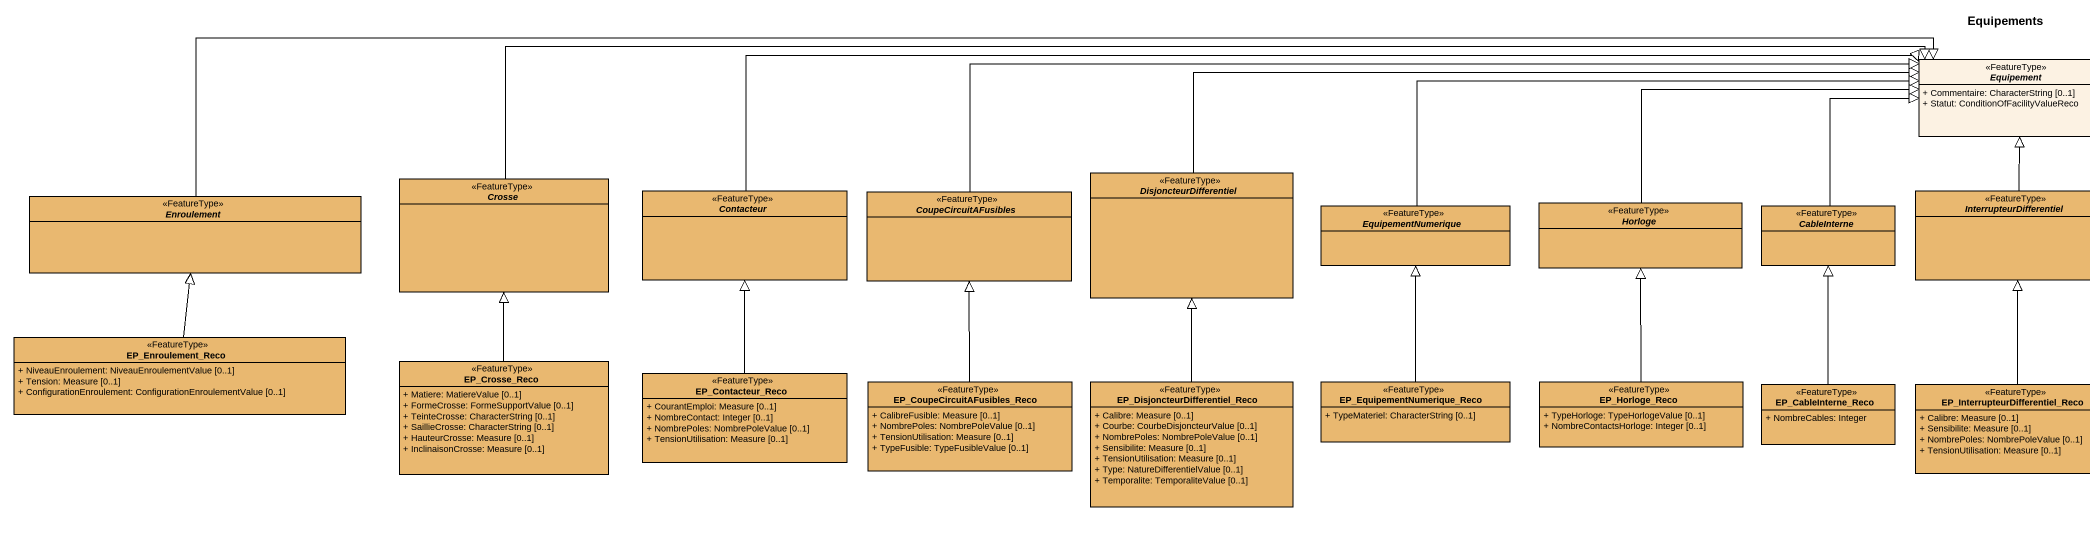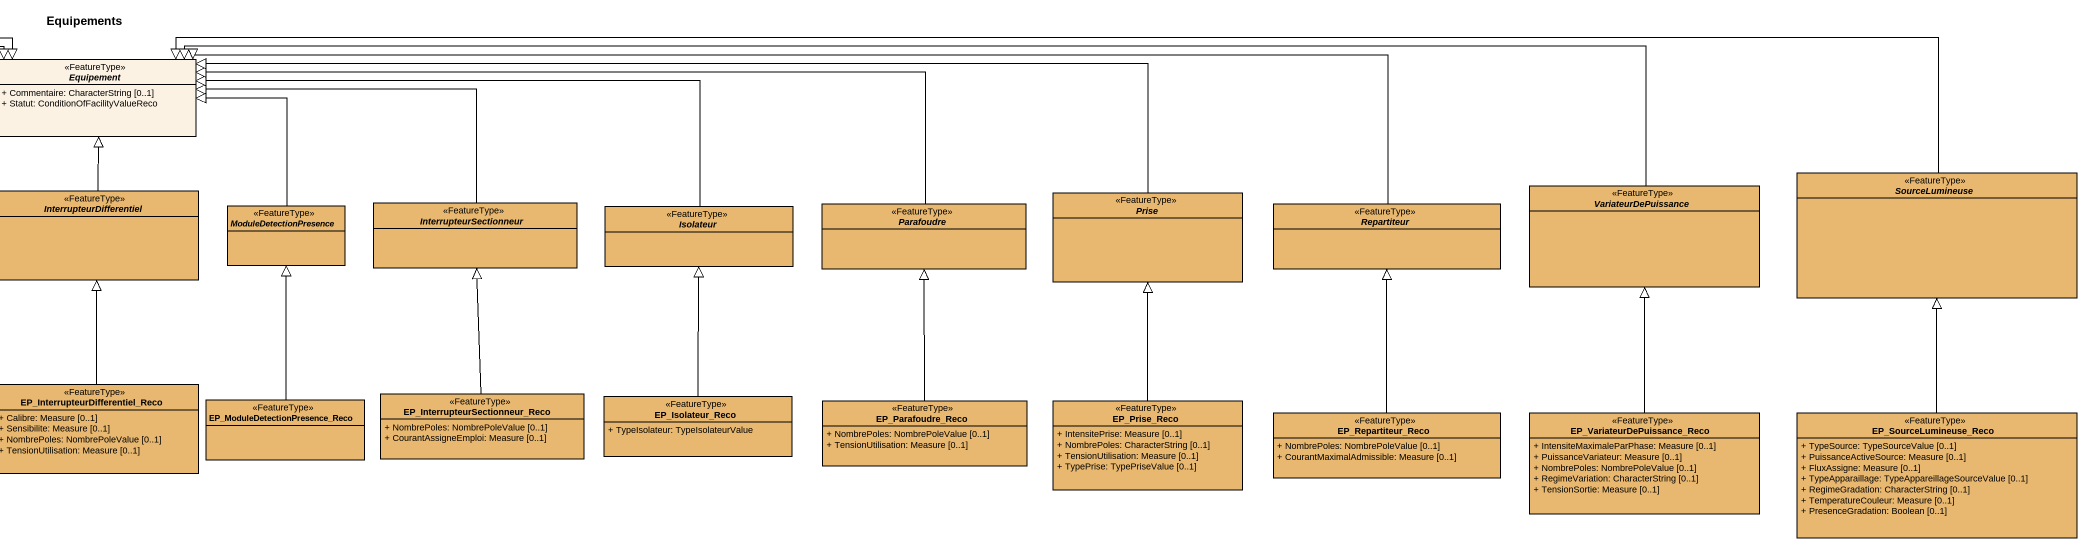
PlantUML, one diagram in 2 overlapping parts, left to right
@startuml
title Equipements
hide circle
hide empty members
skinparam classAttributeIconSize 0
abstract class Equipement <<FeatureType>> #FCF2E3 {
  + Commentaire: CharacterString [0..1]
  + Statut: ConditionOfFacilityValueReco
}
abstract class Enroulement <<FeatureType>> #E9B870
abstract class Crosse <<FeatureType>> #E9B870
abstract class Contacteur <<FeatureType>> #E9B870
abstract class CoupeCircuitAFusibles <<FeatureType>> #E9B870
abstract class DisjoncteurDifferentiel <<FeatureType>> #E9B870
abstract class Horloge <<FeatureType>> #E9B870
abstract class InterrupteurDifferentiel <<FeatureType>> #E9B870
abstract class InterrupteurSectionneur <<FeatureType>> #E9B870
abstract class Prise <<FeatureType>> #E9B870
abstract class VariateurDePuissance <<FeatureType>> #E9B870
abstract class SourceLumineuse <<FeatureType>> #E9B870
abstract class EquipementNumerique <<FeatureType>> #E9B870
abstract class CableInterne <<FeatureType>> #E9B870
abstract class ModuleDetectionPresence <<FeatureType>> #E9B870
abstract class Isolateur <<FeatureType>> #E9B870
abstract class Parafoudre <<FeatureType>> #E9B870
abstract class Repartiteur <<FeatureType>> #E9B870
class EP_Enroulement_Reco <<FeatureType>> #E9B870 {
  + NiveauEnroulement: NiveauEnroulementValue [0..1]
  + Tension: Measure [0..1]
  + ConfigurationEnroulement: ConfigurationEnroulementValue [0..1]
}
class EP_Crosse_Reco <<FeatureType>> #E9B870 {
  + Matiere: MatiereValue [0..1]
  + FormeCrosse: FormeSupportValue [0..1]
  + TeinteCrosse: CharacterString [0..1]
  + SaillieCrosse: CharacterString [0..1]
  + HauteurCrosse: Measure [0..1]
  + InclinaisonCrosse: Measure [0..1]
}
class EP_Contacteur_Reco <<FeatureType>> #E9B870 {
  + CourantEmploi: Measure [0..1]
  + NombreContact: Integer [0..1]
  + NombrePoles: NombrePoleValue [0..1]
  + TensionUtilisation: Measure [0..1]
}
class "EP_CoupeCircuitAFusibles_Reco" as EP_CoupeCircuitAFusibles <<FeatureType>> #E9B870 {
  + CalibreFusible: Measure [0..1]
  + NombrePoles: NombrePoleValue [0..1]
  + TensionUtilisation: Measure [0..1]
  + TypeFusible: TypeFusibleValue [0..1]
}
class "EP_DisjoncteurDifferentiel_Reco" as EP_DisjoncteurDifferentiel <<FeatureType>> #E9B870 {
  + Calibre: Measure [0..1]
  + Courbe: CourbeDisjoncteurValue [0..1]
  + NombrePoles: NombrePoleValue [0..1]
  + Sensibilite: Measure [0..1]
  + TensionUtilisation: Measure [0..1]
  + Type: NatureDifferentielValue [0..1]
  + Temporalite: TemporaliteValue [0..1]
}
class EP_EquipementNumerique_Reco <<FeatureType>> #E9B870 {
  + TypeMateriel: CharacterString [0..1]
}
class EP_Horloge_Reco <<FeatureType>> #E9B870 {
  + TypeHorloge: TypeHorlogeValue [0..1]
  + NombreContactsHorloge: Integer [0..1]
}
class EP_CableInterne_Reco <<FeatureType>> #E9B870 {
  + NombreCables: Integer
}
class "EP_InterrupteurDifferentiel_Reco" as EP_InterrupteurDifferentiel <<FeatureType>> #E9B870 {
  + Calibre: Measure [0..1]
  + Sensibilite: Measure [0..1]
  + NombrePoles: NombrePoleValue [0..1]
  + TensionUtilisation: Measure [0..1]
}
class "EP_InterrupteurSectionneur_Reco" as EP_InterrupteurSectionneur <<FeatureType>> #E9B870 {
  + NombrePoles: NombrePoleValue [0..1]
  + CourantAssigneEmploi: Measure [0..1]
}
class EP_Isolateur_Reco <<FeatureType>> #E9B870 {
  + TypeIsolateur: TypeIsolateurValue
}
class "EP_ModuleDetectionPresence_Reco" as EP_ModuleDetectionPresence <<FeatureType>> #E9B870
class EP_Parafoudre_Reco <<FeatureType>> #E9B870 {
  + NombrePoles: NombrePoleValue [0..1]
  + TensionUtilisation: Measure [0..1]
}
class EP_Prise_Reco <<FeatureType>> #E9B870 {
  + IntensitePrise: Measure [0..1]
  + NombrePoles: CharacterString [0..1]
  + TensionUtilisation: Measure [0..1]
  + TypePrise: TypePriseValue [0..1]
}
class EP_Repartiteur_Reco <<FeatureType>> #E9B870 {
  + NombrePoles: NombrePoleValue [0..1]
  + CourantMaximalAdmissible: Measure [0..1]
}
class EP_VariateurDePuissance_Reco <<FeatureType>> #E9B870 {
  + IntensiteMaximaleParPhase: Measure [0..1]
  + PuissanceVariateur: Measure [0..1]
  + NombrePoles: NombrePoleValue [0..1]
  + RegimeVariation: CharacterString [0..1]
  + TensionSortie: Measure [0..1]
}
class EP_SourceLumineuse_Reco <<FeatureType>> #E9B870 {
  + TypeSource: TypeSourceValue [0..1]
  + PuissanceActiveSource: Measure [0..1]
  + FluxAssigne: Measure [0..1]
  + TypeApparaillage: TypeAppareillageSourceValue [0..1]
  + RegimeGradation: CharacterString [0..1]
  + TemperatureCouleur: Measure [0..1]
  + PresenceGradation: Boolean [0..1]
}
Enroulement -right-|> Equipement
Crosse -right-|> Equipement
Contacteur -right-|> Equipement
CoupeCircuitAFusibles -right-|> Equipement
DisjoncteurDifferentiel -right-|> Equipement
Horloge -right-|> Equipement
InterrupteurDifferentiel -up-|> Equipement
InterrupteurSectionneur -left-|> Equipement
Prise -left-|> Equipement
VariateurDePuissance -left-|> Equipement
SourceLumineuse -left-|> Equipement
EquipementNumerique -right-|> Equipement
CableInterne -up-|> Equipement
ModuleDetectionPresence -up-|> Equipement
Isolateur -left-|> Equipement
Parafoudre -left-|> Equipement
Repartiteur -left-|> Equipement
EP_Enroulement_Reco -up-|> Enroulement
EP_Crosse_Reco -up-|> Crosse
EP_Contacteur_Reco -up-|> Contacteur
EP_CoupeCircuitAFusibles -up-|> CoupeCircuitAFusibles
EP_DisjoncteurDifferentiel -up-|> DisjoncteurDifferentiel
EP_EquipementNumerique_Reco -up-|> EquipementNumerique
EP_Horloge_Reco -up-|> Horloge
EP_CableInterne_Reco -up-|> CableInterne
EP_InterrupteurDifferentiel -up-|> InterrupteurDifferentiel
EP_InterrupteurSectionneur -up-|> InterrupteurSectionneur
EP_Isolateur_Reco -up-|> Isolateur
EP_ModuleDetectionPresence -up-|> ModuleDetectionPresence
EP_Parafoudre_Reco -up-|> Parafoudre
EP_Prise_Reco -up-|> Prise
EP_Repartiteur_Reco -up-|> Repartiteur
EP_VariateurDePuissance_Reco -up-|> VariateurDePuissance
EP_SourceLumineuse_Reco -up-|> SourceLumineuse
@enduml
